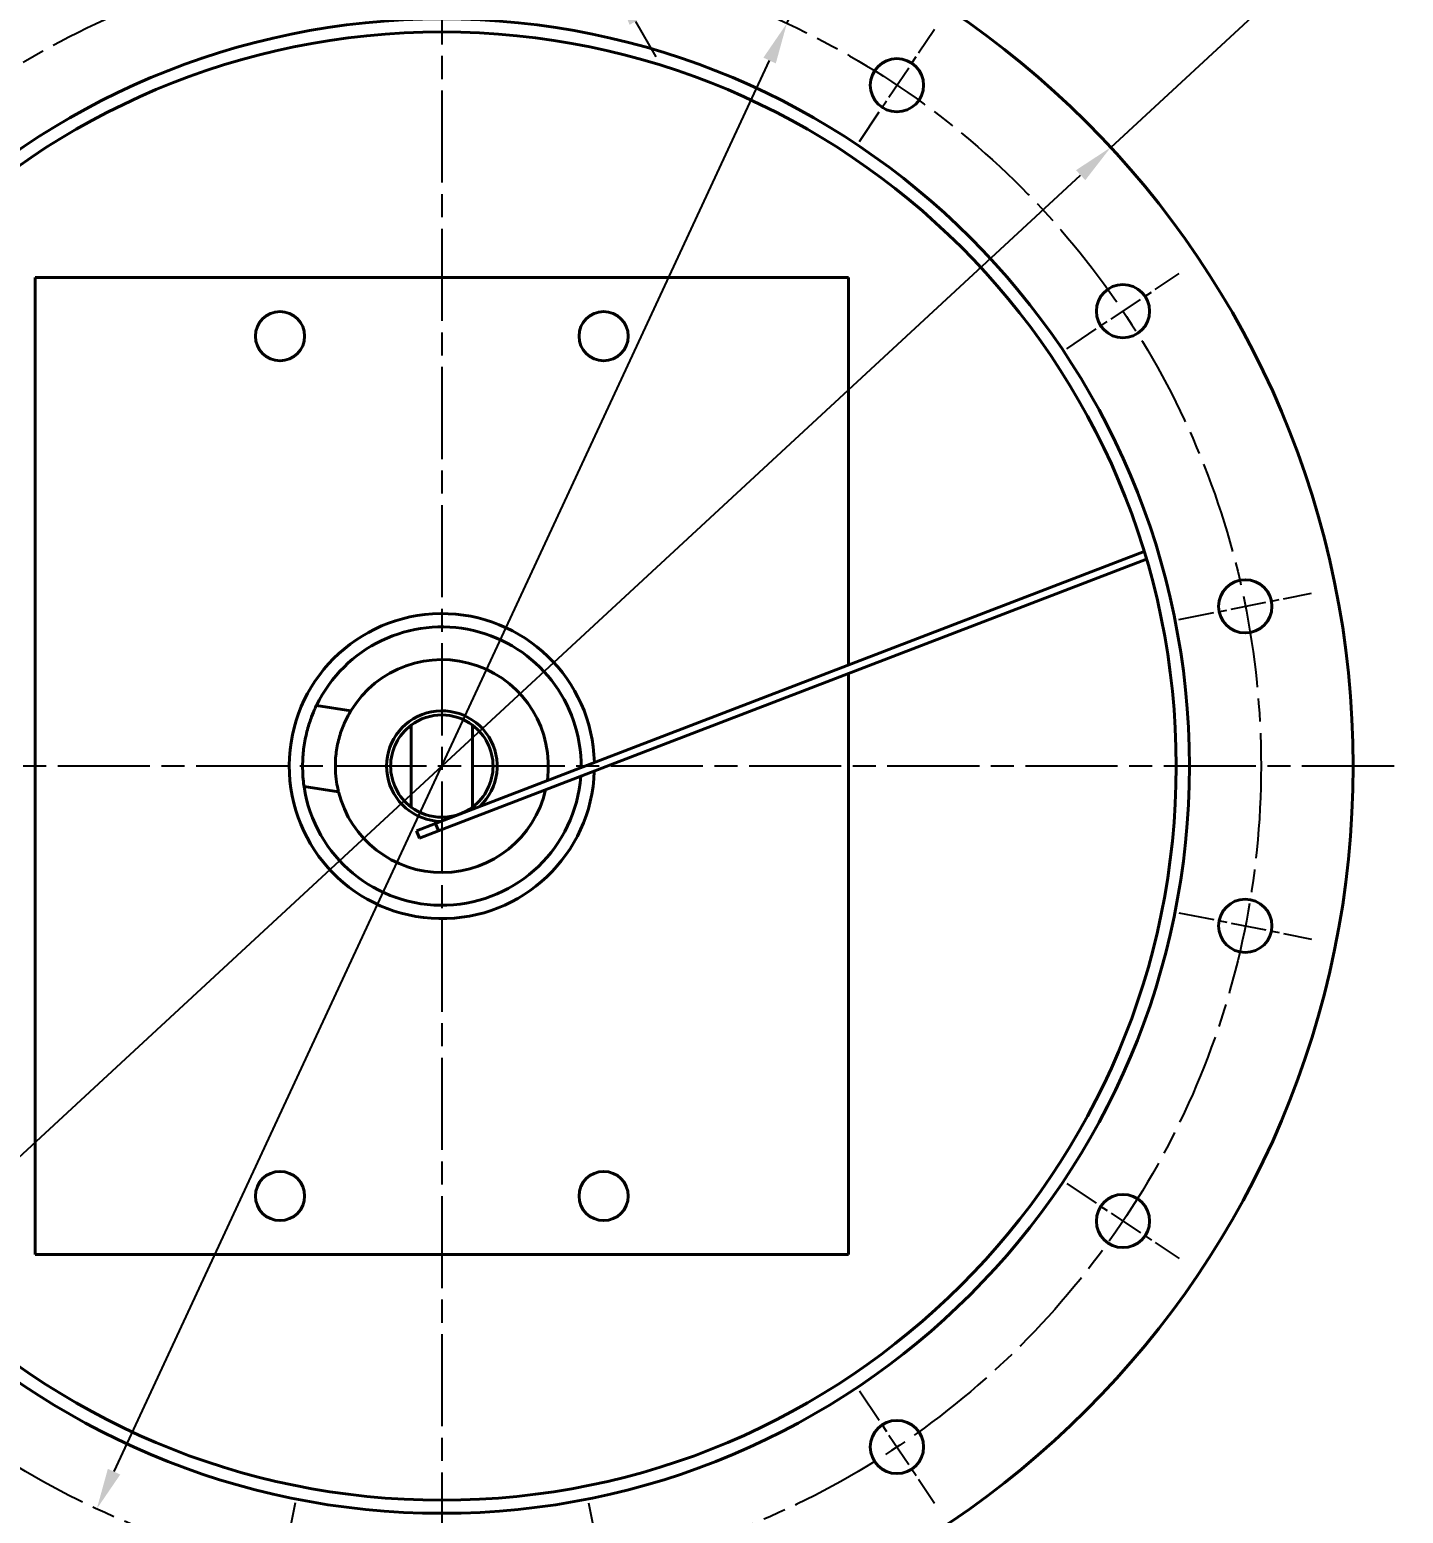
# Model space of a CAD drawing. Header units: millimetres. Extents: x 0 to 4205, y 0 to 2970.
# Drawn here: x 1623.6 to 1958.9, y 2321.4 to 2683.8 of the extents above; entities that cross this region are included whole.
import ezdxf

# ---------------------------------------------------------------- set-up
doc = ezdxf.new("R2010")
doc.units = ezdxf.units.MM
doc.header["$LTSCALE"] = 5
doc.linetypes.add('CHAIN', pattern=[0.3543, 0.2362, -0.0295, 0.0591, -0.0295])
for name, color, linetype, lineweight in [('가시적인 것(ISO)', 3, 'Continuous', 40), ('중심 표식(ISO)', 1, 'Continuous', 25), ('중심선(ISO)', 1, 'Continuous', 25), ('치수(ISO)', 2, 'Continuous', 25)]:
    doc.layers.add(name, color=color, linetype=linetype, lineweight=lineweight)
doc.styles.add('치수 텍스트_PSTEK_POSCO', font='isocp.shx')
doc.dimstyles.new('치수_PSTEK_POSCO', dxfattribs={"dimscale": 5, "dimtxt": 3, "dimasz": 2, "dimexe": 2, "dimexo": 2.5, "dimgap": 1, "dimtad": 1, "dimrnd": 1e-08, "dimdsep": 46, "dimtxsty": '치수 텍스트_PSTEK_POSCO', "dimcen": 0.09, "dimdle": 10, "dimclrd": 7, "dimclre": 7, "dimclrt": 2, "dimadec": 1, "dimazin": 2, "dimtfac": 1, "dimtmove": 0, "dimatfit": 3, "dimfxl": 0, "dimtolj": 1, "dimlwd": -1, "dimlwe": -1, "dimarcsym": 0})

# ---------------------------------------------------------------- blocks, each defined once
blk = doc.blocks.new('*D58')
at = {"layer": 'Defpoints', "color": 0}
for p in [(1887.51, 2655.02), (1560.89, 2352.79)]:
    blk.add_point(p, dxfattribs=at)
at = {"layer": '치수(ISO)', "color": 7}
for p, q in [((1887.51, 2655.02), (1962.54, 2724.45)), ((1568.23, 2359.58), (1880.17, 2648.23))]:
    blk.add_line(p, q, dxfattribs=at)
for points in [[(1879.04, 2649.45), (1881.3, 2647.01), (1887.51, 2655.02)], [(1567.1, 2360.8), (1569.37, 2358.36), (1560.89, 2352.79)]]:
    blk.add_solid(points, dxfattribs=at)
at = {"layer": '치수(ISO)', "color": 2, "insert": (1918, 2700.26), "char_height": 15, "attachment_point": 4, "rotation": 42.7795, "style": '치수 텍스트_PSTEK_POSCO'}
blk.add_mtext('\\A1;∅445', dxfattribs=at)
blk = doc.blocks.new('*D59')
at = {"layer": 'Defpoints', "color": 0}
for p in [(1808.44, 2685.3), (1639.97, 2322.51)]:
    blk.add_point(p, dxfattribs=at)
at = {"layer": '치수(ISO)', "color": 7}
for p, q in [((1808.44, 2685.3), (1851.68, 2778.42)), ((1644.18, 2331.58), (1804.23, 2676.23))]:
    blk.add_line(p, q, dxfattribs=at)
for points in [[(1802.71, 2676.93), (1805.74, 2675.53), (1808.44, 2685.3)], [(1642.67, 2332.28), (1645.69, 2330.88), (1639.97, 2322.51)]]:
    blk.add_solid(points, dxfattribs=at)
at = {"layer": '치수(ISO)', "color": 2, "insert": (1820.54, 2741.05), "char_height": 15, "attachment_point": 4, "rotation": 65.0914, "style": '치수 텍스트_PSTEK_POSCO'}
blk.add_mtext('\\A1;∅400', dxfattribs=at)
blk = doc.blocks.new('*D60')
at = {"layer": 'Defpoints', "color": 0}
for p in [(1759.97, 2705.69), (1766.47, 2694.43)]:
    blk.add_point(p, dxfattribs=at)
at = {"layer": '치수(ISO)', "color": 7}
for p, q in [((1754.97, 2714.35), (1715.17, 2783.3)), ((1766.47, 2694.43), (1759.97, 2705.69)), ((1771.47, 2685.77), (1776.47, 2677.11))]:
    blk.add_line(p, q, dxfattribs=at)
for points in [[(1756.42, 2715.18), (1753.53, 2713.52), (1759.97, 2705.69)], [(1772.92, 2686.61), (1770.03, 2684.94), (1766.47, 2694.43)]]:
    blk.add_solid(points, dxfattribs=at)
at = {"layer": '치수(ISO)', "color": 2, "insert": (1728.49, 2785.22), "char_height": 15, "attachment_point": 4, "rotation": 300, "style": '치수 텍스트_PSTEK_POSCO'}
blk.add_mtext('\\A1;∅13', dxfattribs=at)

msp = doc.modelspace()

# ---------------------------------------------------------------- linework, layer by layer
at = {"layer": '가시적인 것(ISO)'}
for p, q in [((1624.9036, 2623.2047), (1823.5036, 2623.2047)), ((1624.9036, 2384.6047), (1624.9036, 2623.2047)), ((1823.5036, 2623.2047), (1823.5036, 2528.6394)), ((1895.6639, 2556.3439), (1722.6684, 2489.9257)), ((1896.2397, 2554.4226), (1723.3853, 2488.0585)), ((1823.5036, 2526.497), (1823.5036, 2384.6047)), ((1693.585, 2518.6863), (1701.9841, 2517.4063)), ((1716.7036, 2513.9047), (1716.7036, 2493.9047)), ((1731.7036, 2493.9047), (1731.7036, 2513.9047)), ((1698.971, 2497.6346), (1690.5718, 2498.9146)), ((1722.6684, 2489.9257), (1718.0006, 2488.1335)), ((1723.3853, 2488.0585), (1722.6684, 2489.9257)), ((1718.0006, 2488.1335), (1718.7175, 2486.2664)), ((1718.7175, 2486.2664), (1723.3853, 2488.0585)), ((1823.5036, 2384.6047), (1624.9036, 2384.6047))]:
    msp.add_line(p, q, dxfattribs=at)
for centre, radius in [((1724.2036, 2503.9047), 222.5), ((1724.2036, 2503.9047), 182.5), ((1724.2036, 2503.9047), 179.3), ((1835.3177, 2670.1986), 6.5), ((1890.4975, 2615.0187), 6.5), ((1684.7036, 2608.9047), 6), ((1763.7036, 2608.9047), 6), ((1920.3607, 2542.9227), 6.5), ((1920.3607, 2464.8866), 6.5), ((1684.7036, 2398.9047), 6), ((1763.7036, 2398.9047), 6), ((1890.4975, 2392.7906), 6.5), ((1835.3177, 2337.6107), 6.5)]:
    msp.add_circle(centre, radius, dxfattribs=at)
for radius, start, end in [(37.25, 1.396089, 358.09475), (34, 359.432743, 154.230287), (26, 352.267667, 148.715057), (13.5, 313.194928, 268.811714), (12.5, 53.130102, 126.869898), (12.5, 126.869898, 233.130102), (12.5, 306.869898, 53.130102), (34, 188.439558, 355.759539), (26, 193.954787, 347.106966), (12.5, 233.130102, 306.869898)]:
    msp.add_arc((1724.2036, 2503.9047), radius, start, end, dxfattribs=at)
for points, knots in [([(1690.5718, 2498.9146), (1690.5549, 2499.02), (1690.5296, 2499.1781), (1690.3983, 2500.2327), (1690.3139, 2501.0227), (1690.2087, 2502.8264), (1690.1811, 2503.9631), (1690.2756, 2506.4388), (1690.4013, 2507.7779), (1690.7821, 2510.2762), (1691.0609, 2511.592), (1691.7082, 2513.9834), (1692.0731, 2515.0603), (1692.7109, 2516.7508), (1693.0267, 2517.4798), (1693.4662, 2518.4474), (1693.5374, 2518.5908), (1693.585, 2518.6863)], [0, 0, 0, 0, 0.37916994, 0.37916994, 0.75833987, 0.75833987, 1.13740582, 1.13740582, 1.51647176, 1.51647176, 1.89553771, 1.89553771, 2.27460365, 2.27460365, 2.65377359, 2.65377359, 3.03294353, 3.03294353, 3.03294353, 3.03294353]), ([(1701.9841, 2517.4063), (1701.9246, 2517.3116), (1701.8352, 2517.1695), (1701.2963, 2516.2155), (1700.9134, 2515.4979), (1700.156, 2513.8318), (1699.7294, 2512.7681), (1698.9951, 2510.3913), (1698.6916, 2509.0767), (1698.3091, 2506.5669), (1698.2072, 2505.2215), (1698.2002, 2502.7339), (1698.2906, 2501.5914), (1698.5173, 2499.7754), (1698.6691, 2498.9763), (1698.8994, 2497.9051), (1698.9423, 2497.7428), (1698.971, 2497.6346)], [-3.04786349, -3.04786349, -3.04786349, -3.04786349, -2.66671783, -2.66671783, -2.28557217, -2.28557217, -1.90475196, -1.90475196, -1.52393174, -1.52393174, -1.14311153, -1.14311153, -0.76229131, -0.76229131, -0.38114566, -0.38114566, 0, 0, 0, 0])]:
    msp.add_open_spline(points, degree=3, knots=knots, dxfattribs=at)
at = {"layer": '중심 표식(ISO)', "linetype": 'CHAIN', "ltscale": 19.051651}
for p, q in [((1724.2036, 2736.4047), (1724.2036, 2271.4047)), ((1956.7036, 2503.9047), (1491.7036, 2503.9047))]:
    msp.add_line(p, q, dxfattribs=at)
at = {"layer": '중심 표식(ISO)', "linetype": 'CHAIN', "ltscale": 7.333869}
for p, q in [((1826.1508, 2656.4793), (1844.4846, 2683.9178)), ((1876.7783, 2605.8518), (1904.2168, 2624.1856)), ((1904.1777, 2539.7037), (1936.5436, 2546.1417)), ((1904.1777, 2468.1056), (1936.5436, 2461.6676)), ((1876.7783, 2401.9575), (1904.2168, 2383.6237)), ((1826.1508, 2351.33), (1844.4846, 2323.8915)), ((1688.4045, 2323.9306), (1681.9666, 2291.5647)), ((1760.0027, 2323.9306), (1766.4407, 2291.5647))]:
    msp.add_line(p, q, dxfattribs=at)
at = {"layer": '중심선(ISO)', "linetype": 'CHAIN', "ltscale": 19.051651}
msp.add_circle((1724.2036, 2503.9047), 200, dxfattribs=at)

# ---------------------------------------------------------------- dimensions: what is measured, and where the dimension line sits
at = {"layer": '치수(ISO)', "color": 7}
for p1, p2, picture, middle in [((1639.9692, 2322.5085), (1808.438, 2685.3008), '*D59', (1840.7266, 2754.8333)), ((1766.4717, 2694.4326), (1759.9717, 2705.6909), '*D60', (1724.5721, 2767.0048)), ((1560.8947, 2352.7873), (1887.5125, 2655.022), '*D58', (1942.6813, 2706.0723))]:
    dim = msp.add_diameter_dim_2p(p1=p1, p2=p2, dimstyle='치수_PSTEK_POSCO', override={"dimdec": 2, "dimlfac": 1, "dimtp": 0, "dimtm": 0, "dimtdec": 2, "dimatfit": 2}, dxfattribs=at)
    dim.commit()
    dim.dimension.update_dxf_attribs({"geometry": picture, "text_midpoint": middle, "dimtype": 163})

doc.saveas('drawing.dxf')
